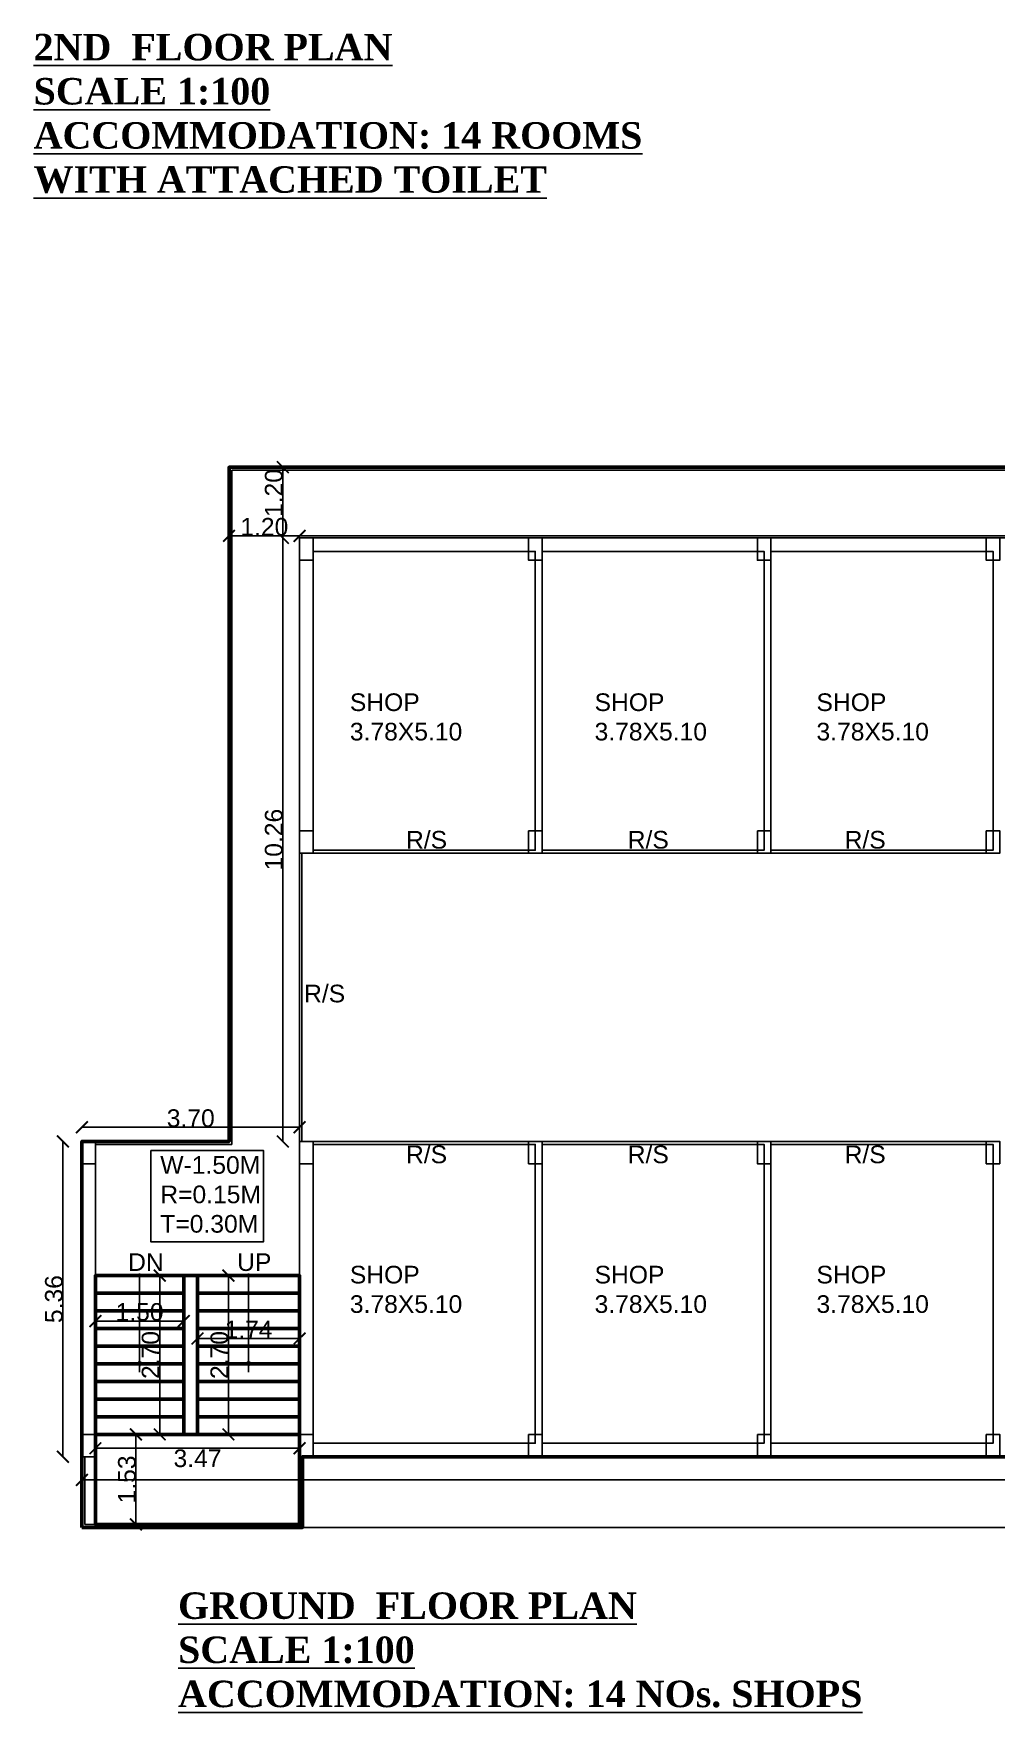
# Model space of a CAD drawing. Header units: metres. Extents: x 0 to 242, y 0 to 134.
# Drawn here: x 61.11 to 77.47, y 33.88 to 62.42 of the extents above; entities that cross this region are included whole.
import ezdxf

# ---------------------------------------------------------------- set-up
doc = ezdxf.new("R2010")
doc.units = ezdxf.units.M
doc.header["$MEASUREMENT"] = 0
for name, color, linetype, lineweight in [('BLK_1_COVERED_AREA', 7, 'Continuous', 50), ('BLK_1_FLR_0_BLT_UP_AREA', 7, 'Continuous', 50), ('BLK_1_FLR_0_STAIR_1', 7, 'Continuous', 50), ('BLK_1_FLR_0_STAIR_1_FLIGHT_1', 7, 'Continuous', 50), ('BLK_1_FLR_0_STAIR_1_FLIGHT_2', 7, 'Continuous', 50), ('BLK_1_FLR_0_STAIR_1_LANDING_1', 7, 'Continuous', 50)]:
    doc.layers.add(name, color=color, linetype=linetype, lineweight=lineweight)
for name, color, linetype in [('BLK_1_FLR_0_REGULAR_ROOM_1', 1, 'Continuous'), ('BLK_1_FLR_0_REGULAR_ROOM_10', 1, 'Continuous'), ('BLK_1_FLR_0_REGULAR_ROOM_2', 1, 'Continuous'), ('BLK_1_FLR_0_REGULAR_ROOM_3', 1, 'Continuous'), ('BLK_1_FLR_0_REGULAR_ROOM_8', 1, 'Continuous'), ('BLK_1_FLR_0_REGULAR_ROOM_9', 1, 'Continuous')]:
    doc.layers.add(name, color=color, linetype=linetype)
doc.styles.get("Standard").update_dxf_attribs({"font": 'arial.ttf'})
doc.styles.add('STYLUSBT', font='arial.ttf')
doc.dimstyles.get("Standard").update_dxf_attribs({"dimtxt": 0.18, "dimasz": 0.18, "dimexe": 0.18, "dimexo": 0.0625, "dimgap": 0.09, "dimtad": 0, "dimtih": 1, "dimtoh": 1, "dimdec": 4, "dimzin": 0, "dimdsep": 46, "dimtxsty": 'Standard', "dimcen": 0.09, "dimadec": 0, "dimazin": 0, "dimtfac": 1, "dimtdec": 4, "dimtofl": 0, "dimtmove": 0, "dimatfit": 3, "dimfxl": 1, "dimtolj": 1, "dimtzin": 0, "dimarcsym": 0})
doc.dimstyles.new('STANDARD$0', dxfattribs={"dimtxt": 0.3, "dimasz": 0.2, "dimexe": 0.0625, "dimexo": 1, "dimgap": 0, "dimtad": 1, "dimtoh": 1, "dimzin": 0, "dimdsep": 46, "dimtxsty": 'STYLUSBT', "dimblk": 'ARCHTICK', "dimcen": 0.09375, "dimse1": 1, "dimse2": 1, "dimadec": 0, "dimazin": 0, "dimtfac": 1, "dimtofl": 0, "dimtmove": 2, "dimatfit": 3, "dimldrblk": 'ARCHTICK', "dimfxl": 1, "dimtolj": 1, "dimtzin": 0, "dimarcsym": 0})

# ---------------------------------------------------------------- blocks, each defined once
blk = doc.blocks.new('_ArchTick')
at = {"color": 0, "linetype": 'ByBlock', "const_width": 0.15}
blk.add_lwpolyline([(-0.5, -0.5), (0.5, 0.5)], dxfattribs=at)
blk = doc.blocks.new('*D59')
at = {"color": 0, "lineweight": -2, "transparency": 16777216}
blk.add_line((65.627, 53.882), (93.087, 53.882), dxfattribs=at)
at = {"layer": 'DEFPOINTS', "color": 0, "transparency": 16777216}
for p in [(65.627, 53.849), (93.087, 53.882), (93.087, 53.849)]:
    blk.add_point(p, dxfattribs=at)
at = {"color": 0, "lineweight": -2, "transparency": 16777216, "xscale": 0.2, "yscale": 0.2, "zscale": 0.2, "rotation": 180}
blk.add_blockref('_ArchTick', (65.627, 53.882), dxfattribs=at)
at = {"color": 0, "lineweight": -2, "transparency": 16777216, "xscale": 0.2, "yscale": 0.2, "zscale": 0.2}
blk.add_blockref('_ArchTick', (93.087, 53.882), dxfattribs=at)
at = {"color": 0, "transparency": 16777216, "insert": (79.357, 54.035), "char_height": 0.3, "attachment_point": 5, "style": 'STYLUSBT'}
blk.add_mtext('\\A1;27.46', dxfattribs=at)
blk = doc.blocks.new('*D60')
at = {"color": 0, "lineweight": -2, "transparency": 16777216}
blk.add_line((65.342, 43.589), (65.342, 53.849), dxfattribs=at)
at = {"layer": 'DEFPOINTS', "color": 0, "transparency": 16777216}
for p in [(65.342, 53.849), (65.627, 53.849), (65.627, 43.589)]:
    blk.add_point(p, dxfattribs=at)
at = {"color": 0, "lineweight": -2, "transparency": 16777216, "xscale": 0.2, "yscale": 0.2, "zscale": 0.2}
for p, rotation in [((65.342, 53.849), 90), ((65.342, 43.589), 270)]:
    blk.add_blockref('_ArchTick', p, dxfattribs=dict(at, rotation=rotation))
at = {"color": 0, "transparency": 16777216, "insert": (65.189, 48.719), "char_height": 0.3, "attachment_point": 5, "rotation": 90, "style": 'STYLUSBT'}
blk.add_mtext('\\A1;10.26', dxfattribs=at)
blk = doc.blocks.new('*D61')
at = {"color": 0, "lineweight": -2, "transparency": 16777216}
blk.add_line((61.927, 43.83), (65.627, 43.83), dxfattribs=at)
at = {"layer": 'DEFPOINTS', "color": 0, "transparency": 16777216}
for p in [(65.627, 43.83), (61.927, 43.589), (65.627, 43.589)]:
    blk.add_point(p, dxfattribs=at)
at = {"color": 0, "lineweight": -2, "transparency": 16777216, "xscale": 0.2, "yscale": 0.2, "zscale": 0.2, "rotation": 180}
blk.add_blockref('_ArchTick', (61.927, 43.83), dxfattribs=at)
at = {"color": 0, "lineweight": -2, "transparency": 16777216, "xscale": 0.2, "yscale": 0.2, "zscale": 0.2}
blk.add_blockref('_ArchTick', (65.627, 43.83), dxfattribs=at)
at = {"color": 0, "transparency": 16777216, "insert": (63.777, 43.983), "char_height": 0.3, "attachment_point": 5, "style": 'STYLUSBT'}
blk.add_mtext('\\A1;3.70', dxfattribs=at)
blk = doc.blocks.new('*D27')
at = {"color": 0, "lineweight": -2, "transparency": 16777216}
blk.add_line((61.605, 43.589), (61.605, 38.229), dxfattribs=at)
at = {"layer": 'DEFPOINTS', "color": 0, "transparency": 16777216}
for p in [(61.927, 43.589), (61.605, 38.229), (61.927, 38.229)]:
    blk.add_point(p, dxfattribs=at)
at = {"color": 0, "lineweight": -2, "transparency": 16777216, "xscale": 0.2, "yscale": 0.2, "zscale": 0.2}
for p, rotation in [((61.605, 43.589), 90), ((61.605, 38.229), 270)]:
    blk.add_blockref('_ArchTick', p, dxfattribs=dict(at, rotation=rotation))
at = {"color": 0, "transparency": 16777216, "insert": (61.452, 40.909), "char_height": 0.3, "attachment_point": 5, "rotation": 90, "style": 'STYLUSBT'}
blk.add_mtext('\\A1;5.36', dxfattribs=at)
blk = doc.blocks.new('*D65')
at = {"color": 0, "lineweight": -2, "transparency": 16777216}
blk.add_line((61.927, 37.836), (96.787, 37.836), dxfattribs=at)
at = {"layer": 'DEFPOINTS', "color": 0, "transparency": 16777216}
for p in [(61.927, 38.229), (96.787, 38.229), (96.787, 37.836)]:
    blk.add_point(p, dxfattribs=at)
at = {"color": 0, "lineweight": -2, "transparency": 16777216, "xscale": 0.2, "yscale": 0.2, "zscale": 0.2, "rotation": 180}
blk.add_blockref('_ArchTick', (61.927, 37.836), dxfattribs=at)
at = {"color": 0, "lineweight": -2, "transparency": 16777216, "xscale": 0.2, "yscale": 0.2, "zscale": 0.2}
blk.add_blockref('_ArchTick', (96.787, 37.836), dxfattribs=at)
at = {"color": 0, "transparency": 16777216, "insert": (79.357, 37.989), "char_height": 0.3, "attachment_point": 5, "style": 'STYLUSBT'}
blk.add_mtext('\\A1;34.86', dxfattribs=at)
blk = doc.blocks.new('*D66')
at = {"color": 0, "lineweight": -2, "transparency": 16777216}
blk.add_line((65.342, 53.849), (65.342, 55.049), dxfattribs=at)
at = {"layer": 'DEFPOINTS', "color": 0, "transparency": 16777216}
for p in [(65.342, 55.049), (65.627, 55.049), (65.627, 53.849)]:
    blk.add_point(p, dxfattribs=at)
at = {"color": 0, "lineweight": -2, "transparency": 16777216, "xscale": 0.2, "yscale": 0.2, "zscale": 0.2}
for p, rotation in [((65.342, 55.049), 90), ((65.342, 53.849), 270)]:
    blk.add_blockref('_ArchTick', p, dxfattribs=dict(at, rotation=rotation))
at = {"color": 0, "transparency": 16777216, "insert": (65.189, 54.611), "char_height": 0.3, "attachment_point": 5, "rotation": 90, "style": 'STYLUSBT'}
blk.add_mtext('\\A1;1.20', dxfattribs=at)
blk = doc.blocks.new('*D67')
at = {"color": 0, "lineweight": -2, "transparency": 16777216}
blk.add_line((65.627, 53.882), (64.427, 53.882), dxfattribs=at)
at = {"layer": 'DEFPOINTS', "color": 0, "transparency": 16777216}
for p in [(64.427, 53.882), (64.427, 53.849), (65.627, 53.849)]:
    blk.add_point(p, dxfattribs=at)
at = {"color": 0, "lineweight": -2, "transparency": 16777216, "xscale": 0.2, "yscale": 0.2, "zscale": 0.2, "rotation": 180}
blk.add_blockref('_ArchTick', (64.427, 53.882), dxfattribs=at)
at = {"color": 0, "lineweight": -2, "transparency": 16777216, "xscale": 0.2, "yscale": 0.2, "zscale": 0.2}
blk.add_blockref('_ArchTick', (65.627, 53.882), dxfattribs=at)
at = {"color": 0, "transparency": 16777216, "insert": (65.027, 54.035), "char_height": 0.3, "attachment_point": 5, "style": 'STYLUSBT'}
blk.add_mtext('\\A1;1.20', dxfattribs=at)
blk = doc.blocks.new('*D144')
at = {"layer": 'BLK_1_FLR_0_STAIR_1_LANDING_1', "color": 0, "lineweight": -2, "transparency": 16777216}
blk.add_line((62.157, 38.374), (65.627, 38.374), dxfattribs=at)
at = {"layer": 'DEFPOINTS', "color": 0, "transparency": 16777216}
for p in [(62.157, 38.609), (65.627, 38.609), (65.627, 38.374)]:
    blk.add_point(p, dxfattribs=at)
at = {"layer": 'BLK_1_FLR_0_STAIR_1_LANDING_1', "color": 0, "lineweight": -2, "transparency": 16777216, "xscale": 0.2, "yscale": 0.2, "zscale": 0.2, "rotation": 180}
blk.add_blockref('_ArchTick', (62.157, 38.374), dxfattribs=at)
at = {"layer": 'BLK_1_FLR_0_STAIR_1_LANDING_1', "color": 0, "lineweight": -2, "transparency": 16777216, "xscale": 0.2, "yscale": 0.2, "zscale": 0.2}
blk.add_blockref('_ArchTick', (65.627, 38.374), dxfattribs=at)
at = {"layer": 'BLK_1_FLR_0_STAIR_1_LANDING_1', "color": 0, "transparency": 16777216, "insert": (63.892, 38.202), "char_height": 0.3, "attachment_point": 5, "style": 'STYLUSBT'}
blk.add_mtext('\\A1;3.47', dxfattribs=at)
blk = doc.blocks.new('*D145')
at = {"layer": 'BLK_1_FLR_0_STAIR_1_LANDING_1', "color": 0, "lineweight": -2, "transparency": 16777216}
blk.add_line((62.846, 37.079), (62.846, 38.609), dxfattribs=at)
at = {"layer": 'DEFPOINTS', "color": 0, "transparency": 16777216}
for p in [(62.157, 38.609), (62.846, 38.609), (62.157, 37.079)]:
    blk.add_point(p, dxfattribs=at)
at = {"layer": 'BLK_1_FLR_0_STAIR_1_LANDING_1', "color": 0, "lineweight": -2, "transparency": 16777216, "xscale": 0.2, "yscale": 0.2, "zscale": 0.2}
for p, rotation in [((62.846, 38.609), 90), ((62.846, 37.079), 270)]:
    blk.add_blockref('_ArchTick', p, dxfattribs=dict(at, rotation=rotation))
at = {"layer": 'BLK_1_FLR_0_STAIR_1_LANDING_1', "color": 0, "transparency": 16777216, "insert": (62.693, 37.844), "char_height": 0.3, "attachment_point": 5, "rotation": 90, "style": 'STYLUSBT'}
blk.add_mtext('\\A1;1.53', dxfattribs=at)
blk = doc.blocks.new('*D146')
at = {"layer": 'BLK_1_FLR_0_STAIR_1_FLIGHT_2', "color": 0, "lineweight": -2, "transparency": 16777216}
blk.add_line((63.892, 40.24), (65.627, 40.24), dxfattribs=at)
at = {"layer": 'DEFPOINTS', "color": 0, "transparency": 16777216}
for p in [(63.892, 40.409), (65.627, 40.409), (65.627, 40.24)]:
    blk.add_point(p, dxfattribs=at)
at = {"layer": 'BLK_1_FLR_0_STAIR_1_FLIGHT_2', "color": 0, "lineweight": -2, "transparency": 16777216, "xscale": 0.2, "yscale": 0.2, "zscale": 0.2, "rotation": 180}
blk.add_blockref('_ArchTick', (63.892, 40.24), dxfattribs=at)
at = {"layer": 'BLK_1_FLR_0_STAIR_1_FLIGHT_2', "color": 0, "lineweight": -2, "transparency": 16777216, "xscale": 0.2, "yscale": 0.2, "zscale": 0.2}
blk.add_blockref('_ArchTick', (65.627, 40.24), dxfattribs=at)
at = {"layer": 'BLK_1_FLR_0_STAIR_1_FLIGHT_2', "color": 0, "transparency": 16777216, "insert": (64.759, 40.391), "char_height": 0.3, "attachment_point": 5, "style": 'STYLUSBT'}
blk.add_mtext('\\A1;1.74', dxfattribs=at)
blk = doc.blocks.new('*D147')
at = {"layer": 'BLK_1_FLR_0_STAIR_1_FLIGHT_2', "color": 0, "lineweight": -2, "transparency": 16777216}
blk.add_line((64.417, 41.309), (64.417, 38.609), dxfattribs=at)
at = {"layer": 'DEFPOINTS', "color": 0, "transparency": 16777216}
for p in [(63.892, 41.309), (63.892, 38.609), (64.417, 38.609)]:
    blk.add_point(p, dxfattribs=at)
at = {"layer": 'BLK_1_FLR_0_STAIR_1_FLIGHT_2', "color": 0, "lineweight": -2, "transparency": 16777216, "xscale": 0.2, "yscale": 0.2, "zscale": 0.2}
for p, rotation in [((64.417, 41.309), 90), ((64.417, 38.609), 270)]:
    blk.add_blockref('_ArchTick', p, dxfattribs=dict(at, rotation=rotation))
at = {"layer": 'BLK_1_FLR_0_STAIR_1_FLIGHT_2', "color": 0, "transparency": 16777216, "insert": (64.264, 39.959), "char_height": 0.3, "attachment_point": 5, "rotation": 90, "style": 'STYLUSBT'}
blk.add_mtext('\\A1;2.70', dxfattribs=at)
blk = doc.blocks.new('*D148')
at = {"layer": 'BLK_1_FLR_0_STAIR_1_FLIGHT_1', "color": 0, "lineweight": -2, "transparency": 16777216}
blk.add_line((62.157, 40.536), (63.657, 40.536), dxfattribs=at)
at = {"layer": 'DEFPOINTS', "color": 0, "transparency": 16777216}
for p in [(62.157, 40.709), (63.657, 40.709), (63.657, 40.536)]:
    blk.add_point(p, dxfattribs=at)
at = {"layer": 'BLK_1_FLR_0_STAIR_1_FLIGHT_1', "color": 0, "lineweight": -2, "transparency": 16777216, "xscale": 0.2, "yscale": 0.2, "zscale": 0.2, "rotation": 180}
blk.add_blockref('_ArchTick', (62.157, 40.536), dxfattribs=at)
at = {"layer": 'BLK_1_FLR_0_STAIR_1_FLIGHT_1', "color": 0, "lineweight": -2, "transparency": 16777216, "xscale": 0.2, "yscale": 0.2, "zscale": 0.2}
blk.add_blockref('_ArchTick', (63.657, 40.536), dxfattribs=at)
at = {"layer": 'BLK_1_FLR_0_STAIR_1_FLIGHT_1', "color": 0, "transparency": 16777216, "insert": (62.907, 40.689), "char_height": 0.3, "attachment_point": 5, "style": 'STYLUSBT'}
blk.add_mtext('\\A1;1.50', dxfattribs=at)
blk = doc.blocks.new('*D149')
at = {"layer": 'BLK_1_FLR_0_STAIR_1_FLIGHT_1', "color": 0, "lineweight": -2, "transparency": 16777216}
blk.add_line((63.249, 41.309), (63.249, 38.609), dxfattribs=at)
at = {"layer": 'DEFPOINTS', "color": 0, "transparency": 16777216}
for p in [(63.657, 41.309), (63.249, 38.609), (63.657, 38.609)]:
    blk.add_point(p, dxfattribs=at)
at = {"layer": 'BLK_1_FLR_0_STAIR_1_FLIGHT_1', "color": 0, "lineweight": -2, "transparency": 16777216, "xscale": 0.2, "yscale": 0.2, "zscale": 0.2}
for p, rotation in [((63.249, 41.309), 90), ((63.249, 38.609), 270)]:
    blk.add_blockref('_ArchTick', p, dxfattribs=dict(at, rotation=rotation))
at = {"layer": 'BLK_1_FLR_0_STAIR_1_FLIGHT_1', "color": 0, "transparency": 16777216, "insert": (63.096, 39.959), "char_height": 0.3, "attachment_point": 5, "rotation": 90, "style": 'STYLUSBT'}
blk.add_mtext('\\A1;2.70', dxfattribs=at)

msp = doc.modelspace()

# ---------------------------------------------------------------- linework, layer by layer
at = {"color": 7}
for p, q in [((64.427, 55.049), (94.287, 55.049)), ((64.427, 55.049), (64.427, 43.589)), ((64.477, 54.999), (94.237, 54.999)), ((64.477, 54.999), (64.477, 43.539)), ((65.857, 53.849), (69.517, 53.849)), ((69.747, 53.849), (73.407, 53.849)), ((73.637, 53.849), (77.297, 53.849)), ((65.627, 53.469), (65.627, 48.869)), ((69.632, 53.469), (69.632, 48.869)), ((69.747, 53.469), (69.747, 48.869)), ((73.522, 53.469), (73.522, 48.869)), ((73.637, 53.469), (73.637, 48.869)), ((77.412, 53.469), (77.412, 48.869)), ((69.517, 48.539), (65.857, 48.539)), ((73.407, 48.539), (69.747, 48.539)), ((77.297, 48.539), (73.637, 48.539)), ((65.627, 43.589), (65.627, 48.489)), ((65.662, 48.489), (65.662, 43.589)), ((69.517, 48.489), (65.857, 48.489)), ((73.407, 48.489), (69.747, 48.489)), ((77.297, 48.489), (73.637, 48.489)), ((62.157, 43.589), (64.427, 43.589)), ((62.157, 43.539), (64.477, 43.539)), ((65.857, 43.589), (65.857, 38.459)), ((69.517, 43.589), (65.857, 43.589)), ((69.517, 43.539), (65.857, 43.539)), ((73.407, 43.589), (69.747, 43.589)), ((73.407, 43.539), (69.747, 43.539)), ((77.297, 43.589), (73.637, 43.589)), ((77.297, 43.539), (73.637, 43.539)), ((61.927, 43.209), (61.927, 38.609)), ((62.157, 43.209), (62.157, 37.079)), ((65.627, 38.609), (65.627, 43.209)), ((69.632, 43.209), (69.632, 38.609)), ((69.747, 43.209), (69.747, 38.609)), ((73.522, 43.209), (73.522, 38.609)), ((73.637, 43.209), (73.637, 38.609)), ((77.412, 43.209), (77.412, 38.609)), ((62.157, 41.309), (63.657, 41.309)), ((63.657, 41.309), (63.657, 38.609)), ((63.892, 38.609), (63.892, 41.309)), ((63.892, 41.309), (65.627, 41.309)), ((62.157, 38.609), (65.627, 38.609)), ((65.857, 38.459), (69.517, 38.459)), ((61.927, 38.229), (61.927, 37.029)), ((61.977, 38.229), (61.977, 37.079)), ((65.627, 38.229), (65.627, 37.079)), ((65.677, 38.229), (65.677, 37.029)), ((65.857, 38.229), (69.517, 38.229)), ((69.747, 38.229), (73.407, 38.229)), ((73.637, 38.229), (77.297, 38.229)), ((65.627, 37.029), (61.927, 37.029)), ((65.627, 37.079), (61.977, 37.079)), ((65.627, 37.029), (93.087, 37.029))]:
    msp.add_line(p, q, dxfattribs=at)
for points in [[(65.627, 53.849), (65.857, 53.849), (65.857, 53.469), (65.627, 53.469)], [(65.627, 38.229), (93.087, 38.229), (93.087, 53.849), (65.627, 53.849)], [(69.517, 53.849), (69.747, 53.849), (69.747, 53.469), (69.517, 53.469)], [(73.407, 53.849), (73.637, 53.849), (73.637, 53.469), (73.407, 53.469)], [(77.297, 53.849), (77.527, 53.849), (77.527, 53.469), (77.297, 53.469)], [(65.627, 48.869), (65.857, 48.869), (65.857, 48.489), (65.627, 48.489)], [(69.517, 48.869), (69.747, 48.869), (69.747, 48.489), (69.517, 48.489)], [(73.407, 48.869), (73.637, 48.869), (73.637, 48.489), (73.407, 48.489)], [(77.297, 48.869), (77.527, 48.869), (77.527, 48.489), (77.297, 48.489)], [(61.927, 43.589), (62.157, 43.589), (62.157, 43.209), (61.927, 43.209)], [(63.098, 43.433), (65.015, 43.433), (65.015, 41.884), (63.098, 41.884)], [(65.627, 43.589), (65.857, 43.589), (65.857, 43.209), (65.627, 43.209)], [(69.517, 43.589), (69.747, 43.589), (69.747, 43.209), (69.517, 43.209)], [(73.407, 43.589), (73.637, 43.589), (73.637, 43.209), (73.407, 43.209)], [(77.297, 43.589), (77.527, 43.589), (77.527, 43.209), (77.297, 43.209)], [(61.927, 38.609), (62.157, 38.609), (62.157, 38.229), (61.927, 38.229)], [(65.627, 38.609), (65.857, 38.609), (65.857, 38.229), (65.627, 38.229)], [(69.517, 38.609), (69.747, 38.609), (69.747, 38.229), (69.517, 38.229)], [(73.407, 38.609), (73.637, 38.609), (73.637, 38.229), (73.407, 38.229)], [(77.297, 38.609), (77.527, 38.609), (77.527, 38.229), (77.297, 38.229)]]:
    msp.add_lwpolyline(points, close=True, dxfattribs=at)
for points in [[(69.517, 53.619), (65.857, 53.619), (65.857, 48.489)], [(73.407, 53.619), (69.747, 53.619)], [(77.297, 53.619), (73.637, 53.619)], [(69.747, 38.459), (73.407, 38.459)], [(73.637, 38.459), (77.297, 38.459)]]:
    msp.add_lwpolyline(points, dxfattribs=at)
at = {"layer": 'BLK_1_COVERED_AREA', "color": 141}
msp.add_lwpolyline([(61.927, 37.029), (61.927, 43.589), (64.427, 43.589), (64.427, 55.049), (94.287, 55.049), (94.287, 43.589), (96.787, 43.589), (96.787, 37.029), (93.037, 37.029), (93.037, 38.229), (65.677, 38.229), (65.677, 37.029), (61.927, 37.029)], dxfattribs=at)
at = {"layer": 'BLK_1_FLR_0_BLT_UP_AREA', "color": 64}
msp.add_lwpolyline([(61.927, 37.029), (61.927, 43.589), (64.427, 43.589), (64.427, 55.049), (94.287, 55.049), (94.287, 43.589), (96.787, 43.589), (96.787, 37.029), (93.037, 37.029), (93.037, 38.229), (65.677, 38.229), (65.677, 37.029), (61.927, 37.029)], dxfattribs=at)
at = {"layer": 'BLK_1_FLR_0_REGULAR_ROOM_1', "color": 2}
msp.add_lwpolyline([(65.857, 43.539), (69.632, 43.539), (69.632, 38.459), (65.857, 38.459)], close=True, dxfattribs=at)
at = {"layer": 'BLK_1_FLR_0_REGULAR_ROOM_10', "color": 2}
msp.add_lwpolyline([(73.637, 53.619), (77.412, 53.619), (77.412, 48.539), (73.637, 48.539)], close=True, dxfattribs=at)
at = {"layer": 'BLK_1_FLR_0_REGULAR_ROOM_2', "color": 2}
msp.add_lwpolyline([(69.747, 38.459), (73.522, 38.459), (73.522, 43.539), (69.747, 43.539)], close=True, dxfattribs=at)
at = {"layer": 'BLK_1_FLR_0_REGULAR_ROOM_3', "color": 2}
msp.add_lwpolyline([(73.637, 43.539), (77.412, 43.539), (77.412, 38.459), (73.637, 38.459)], close=True, dxfattribs=at)
at = {"layer": 'BLK_1_FLR_0_REGULAR_ROOM_8', "color": 2}
msp.add_lwpolyline([(65.857, 53.619), (69.632, 53.619), (69.632, 48.539), (65.857, 48.539)], close=True, dxfattribs=at)
at = {"layer": 'BLK_1_FLR_0_REGULAR_ROOM_9', "color": 2}
msp.add_lwpolyline([(69.747, 53.619), (73.522, 53.619), (73.522, 48.539), (69.747, 48.539)], close=True, dxfattribs=at)
at = {"layer": 'BLK_1_FLR_0_STAIR_1', "color": 1}
msp.add_lwpolyline([(62.157, 37.079), (65.627, 37.079), (65.627, 41.309), (62.157, 41.309)], close=True, dxfattribs=at)
at = {"layer": 'BLK_1_FLR_0_STAIR_1_FLIGHT_1', "color": 3}
for p, q in [((62.157, 41.009), (63.657, 41.009)), ((62.157, 40.709), (63.657, 40.709)), ((62.157, 40.409), (63.657, 40.409)), ((62.157, 40.109), (63.657, 40.109)), ((62.157, 39.809), (63.657, 39.809)), ((62.157, 39.509), (63.657, 39.509)), ((62.157, 39.209), (63.657, 39.209)), ((62.157, 38.909), (63.657, 38.909))]:
    msp.add_line(p, q, dxfattribs=at)
at = {"layer": 'BLK_1_FLR_0_STAIR_1_FLIGHT_1', "color": 1}
for points in [[(62.157, 41.309), (63.657, 41.309), (63.657, 38.609), (62.157, 38.609)], [(63.657, 38.609), (62.157, 38.609), (62.157, 41.309), (63.657, 41.309)]]:
    msp.add_lwpolyline(points, close=True, dxfattribs=at)
at = {"layer": 'BLK_1_FLR_0_STAIR_1_FLIGHT_2', "color": 3}
for p, q in [((63.892, 41.009), (65.627, 41.009)), ((63.892, 40.709), (65.627, 40.709)), ((63.892, 40.409), (65.627, 40.409)), ((63.892, 40.109), (65.627, 40.109)), ((63.892, 39.809), (65.627, 39.809)), ((63.892, 39.509), (65.627, 39.509)), ((63.892, 39.209), (65.627, 39.209)), ((63.892, 38.909), (65.627, 38.909))]:
    msp.add_line(p, q, dxfattribs=at)
at = {"layer": 'BLK_1_FLR_0_STAIR_1_FLIGHT_2', "color": 1}
msp.add_lwpolyline([(63.892, 38.609), (65.627, 38.609), (65.627, 41.309), (63.892, 41.309)], close=True, dxfattribs=at)
msp.add_lwpolyline([(63.892, 38.609), (65.627, 38.609), (65.627, 41.309), (63.892, 41.309)], close=True, dxfattribs=at)
at = {"layer": 'BLK_1_FLR_0_STAIR_1_LANDING_1'}
msp.add_lwpolyline([(62.157, 38.609), (65.627, 38.609), (65.627, 37.079), (62.157, 37.079)], close=True, dxfattribs=at)
msp.add_lwpolyline([(62.157, 38.609), (65.627, 38.609), (65.627, 37.079), (62.157, 37.079)], close=True, dxfattribs=at)

# ---------------------------------------------------------------- texts
at = {"color": 7, "ltscale": 0.1, "insert": (61.106, 62.415), "char_height": 0.45, "attachment_point": 1}
msp.add_mtext_dynamic_manual_height_columns('{\\fTimes New Roman|b1|i0|c0|p18;\\L\\C256;2ND  FLOOR PLAN\\PSCALE 1:100\\PACCOMMODATION: 14 ROOMS WITH ATTACHED TOILET}', width=11.45655, gutter_width=0.95, heights=[0], dxfattribs=at)
at = {"color": 7, "char_height": 0.3, "attachment_point": 1}
for s, width, heights, insert in [('SHOP\\P3.78X5.10', 1.96273, [0.918], (66.481, 51.205)), ('SHOP\\P3.78X5.10', 1.96273, [0.918], (70.64, 51.205)), ('SHOP\\P3.78X5.10', 1.96273, [0.918], (74.411, 51.205)), ('R/S', 1.00778, [0.51], (67.435, 48.867)), ('R/S', 1.00778, [0.51], (71.203, 48.867)), ('R/S', 1.00778, [0.51], (74.889, 48.867)), ('R/S', 1.00778, [0.51], (65.703, 46.253)), ('R/S', 1.00778, [0.51], (67.435, 43.519)), ('R/S', 1.00778, [0.51], (71.203, 43.519)), ('R/S', 1.00778, [0.51], (74.889, 43.519)), ('W-1.50M\\PR=0.15M\\PT=0.30M', 2.67161, [1.31], (63.259, 43.339)), ('DN', 1.00778, [0.51], (62.712, 41.688)), ('UP', 1.00778, [0.51], (64.565, 41.688)), ('SHOP\\P3.78X5.10', 1.96273, [0.918], (66.481, 41.475)), ('SHOP\\P3.78X5.10', 1.96273, [0.918], (70.64, 41.475)), ('SHOP\\P3.78X5.10', 1.96273, [0.918], (74.411, 41.475))]:
    msp.add_mtext_dynamic_manual_height_columns(s, width=width, gutter_width=12.5, heights=heights, dxfattribs=dict(at, insert=insert))
at = {"ltscale": 0.1, "insert": (63.561, 35.924), "char_height": 0.45, "attachment_point": 1}
msp.add_mtext_dynamic_manual_height_columns('{\\fTimes New Roman|b1|i0|c0|p18;\\L\\C256;GROUND  FLOOR PLAN\\PSCALE 1:100\\PACCOMMODATION: 14 NOs. SHOPS}', width=11.45655, gutter_width=0.95, heights=[0], dxfattribs=at)

# ---------------------------------------------------------------- dimensions: what is measured, and where the dimension line sits
at = {"color": 7}
dim = msp.add_linear_dim(base=(65.342, 55.049), p1=(65.627, 53.849), p2=(65.627, 55.049), angle=90, dimstyle='STANDARD$0', dxfattribs=at)
dim.commit()
dim.dimension.update_dxf_attribs({"geometry": '*D66', "text_midpoint": (65.189, 54.611), "dimtype": 161})
for p1, p2, distance, picture, middle in [((65.627, 53.849), (64.427, 53.849), -0.033, '*D67', (65.027, 54.035)), ((65.627, 53.849), (93.087, 53.849), 0.033, '*D59', (79.357, 54.035)), ((65.627, 43.589), (65.627, 53.849), 0.285, '*D60', (65.189, 48.719)), ((61.927, 43.589), (65.627, 43.589), 0.241, '*D61', (63.777, 43.983)), ((61.927, 43.589), (61.927, 38.229), -0.322, '*D27', (61.452, 40.909)), ((61.927, 38.229), (96.787, 38.229), -0.393, '*D65', (79.357, 37.989))]:
    dim = msp.add_aligned_dim(p1=p1, p2=p2, distance=distance, dimstyle='STANDARD$0', dxfattribs=at)
    dim.commit()
    dim.dimension.update_dxf_attribs({"geometry": picture, "text_midpoint": middle})
at = {"layer": 'BLK_1_FLR_0_STAIR_1_FLIGHT_1', "color": 1}
dim = msp.add_linear_dim(base=(63.249, 38.609), p1=(63.657, 41.309), p2=(63.657, 38.609), angle=90, dimstyle='STANDARD$0', dxfattribs=at)
dim.commit()
dim.dimension.update_dxf_attribs({"geometry": '*D149', "text_midpoint": (63.096, 39.959)})
at = {"layer": 'BLK_1_FLR_0_STAIR_1_FLIGHT_1', "color": 2}
dim = msp.add_linear_dim(base=(63.657, 40.536), p1=(62.157, 40.709), p2=(63.657, 40.709), dimstyle='STANDARD$0', dxfattribs=at)
dim.commit()
dim.dimension.update_dxf_attribs({"geometry": '*D148', "text_midpoint": (62.907, 40.689)})
at = {"layer": 'BLK_1_FLR_0_STAIR_1_FLIGHT_2', "color": 1}
dim = msp.add_linear_dim(base=(64.417, 38.609), p1=(63.892, 41.309), p2=(63.892, 38.609), angle=90, dimstyle='STANDARD$0', dxfattribs=at)
dim.commit()
dim.dimension.update_dxf_attribs({"geometry": '*D147', "text_midpoint": (64.264, 39.959)})
at = {"layer": 'BLK_1_FLR_0_STAIR_1_FLIGHT_2', "color": 2}
dim = msp.add_linear_dim(base=(65.626783947, 40.239904638), p1=(63.891783947, 40.408681484), p2=(65.626783947, 40.408681484), dimstyle='STANDARD$0', dxfattribs=at)
dim.commit()
dim.dimension.update_dxf_attribs({"geometry": '*D146', "text_midpoint": (64.759283947, 40.390518553)})
at = {"layer": 'BLK_1_FLR_0_STAIR_1_LANDING_1', "color": 2}
dim = msp.add_linear_dim(base=(65.627, 38.374), p1=(62.157, 38.609), p2=(65.627, 38.609), dimstyle='STANDARD$0', dxfattribs=at)
dim.commit()
dim.dimension.update_dxf_attribs({"geometry": '*D144', "text_midpoint": (63.892, 38.202), "dimtype": 160})
at = {"layer": 'BLK_1_FLR_0_STAIR_1_LANDING_1', "color": 1}
dim = msp.add_linear_dim(base=(62.846, 38.609), p1=(62.157, 37.079), p2=(62.157, 38.609), angle=90, dimstyle='STANDARD$0', dxfattribs=at)
dim.commit()
dim.dimension.update_dxf_attribs({"geometry": '*D145', "text_midpoint": (62.693, 37.844)})

# ---------------------------------------------------------------- leaders
at = {"color": 7}
for points in [[(62.907, 39.67), (62.907, 41.346)], [(64.759, 39.67), (64.759, 41.346)]]:
    msp.add_leader(points, dimstyle='Standard', override={"dimgap": 0.09, "dimtad": 0}, dxfattribs=at)

doc.saveas('drawing.dxf')
